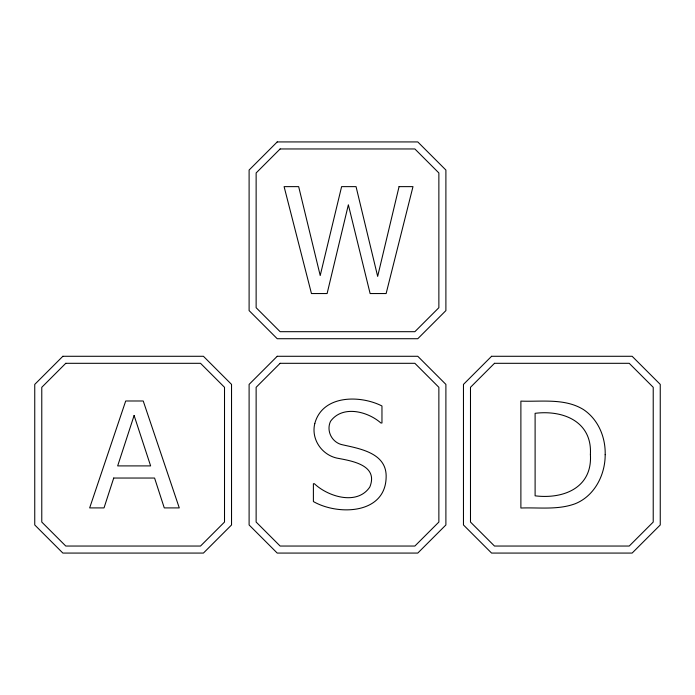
<?xml version="1.0" encoding="UTF-8"?>
<svg xmlns="http://www.w3.org/2000/svg" width="695" height="695" viewBox="0 0 695 695"><rect width="100%" height="100%" fill="white"/><g stroke="black" fill="none" stroke-linecap="round" stroke-linejoin="round"><path stroke-width="1.04" d="M590.394 454.461C592.592 487.899 563.384 499.314 535.107 495.822L535.107 413.317C563.037 409.859 592.296 421.448 590.394 454.461M314.818 423.437C310.743 439.631 322.489 455.972 338.812 458.465C353.59 461.228 378.375 465.832 369.836 486.978C357.247 505.786 328.144 496.734 314.401 483.737L313.393 483.737L313.393 501.547C337.805 515.586 385.195 514.465 386.133 477.491C387.124 453.488 361.061 448.909 342.974 444.896C332.28 443.01 325.938 431.282 330.499 421.352C342.418 404.846 367.672 411.31 380.886 422.994L381.963 422.994L381.963 405.976C360.036 394.856 322.549 394.795 314.818 423.437M605.189 454.678C605.232 474.894 594.581 495.952 575.182 503.745C557.842 510.156 538.929 507.324 520.885 508.028L520.885 401.111C541.7 401.901 564.8 398.018 583.496 409.581C598.308 419.519 605.614 437.198 605.189 454.678M399.06 186.634L377.663 276.393L356.048 186.634L341.61 186.634L320.213 275.533L298.668 186.634L284.099 186.634L311.456 293.551L327.11 293.551L348.36 204.799L370.122 293.551L386.133 293.551L412.986 186.634L399.06 186.634M113.719 478.038L104.024 507.906L89.664 507.906L125.708 400.989L143.231 400.989L179.275 507.906L164.272 507.906L154.577 478.038L113.719 478.038M134.109 415.497L117.672 465.902L150.624 465.902L134.109 415.497M62.863 356.283L34.75 384.396L34.75 524.96L62.863 553.072L203.427 553.072L231.539 524.96L231.539 384.396L203.427 356.283L62.863 356.283M277.218 141.928L249.105 170.04L249.105 310.604L277.218 338.717L417.782 338.717L445.895 310.604L445.895 170.04L417.782 141.928L277.218 141.928M65.773 363.311L41.778 387.306L41.778 522.049L65.773 546.044L200.516 546.044L224.511 522.049L224.511 387.306L200.516 363.311L65.773 363.311M280.128 148.956L256.134 172.951L256.134 307.694L280.128 331.689L414.872 331.689L438.866 307.694L438.866 172.951L414.872 148.956L280.128 148.956M277.218 356.283L249.105 384.396L249.105 524.96L277.218 553.072L417.782 553.072L445.895 524.96L445.895 384.396L417.782 356.283L277.218 356.283M280.128 363.311L256.134 387.306L256.134 522.049L280.128 546.044L414.872 546.044L438.866 522.049L438.866 387.306L414.872 363.311L280.128 363.311M491.574 356.283L463.461 384.396L463.461 524.96L491.574 553.072L632.137 553.072L660.25 524.96L660.25 384.396L632.137 356.283L491.574 356.283M494.484 363.311L470.489 387.306L470.489 522.049L494.484 546.044L629.227 546.044L653.222 522.049L653.222 387.306L629.227 363.311L494.484 363.311"/></g></svg>
